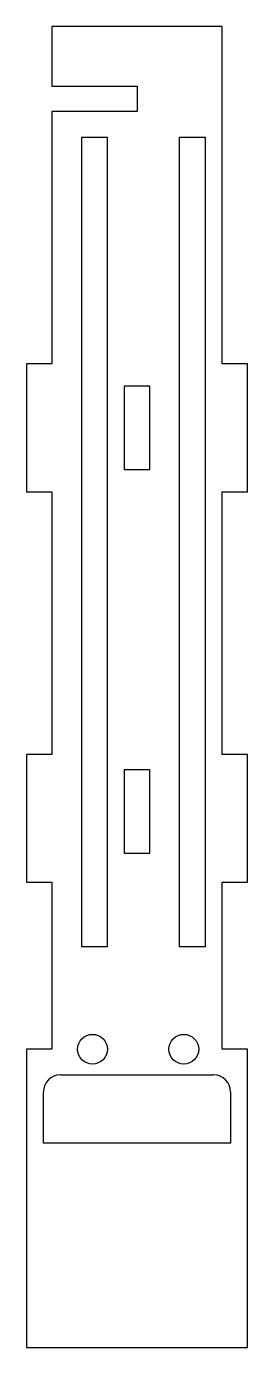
# Model space of a CAD drawing. Header units: millimetres. Extents: x -13 to 13, y -95 to 60.
import ezdxf

# ---------------------------------------------------------------- set-up
doc = ezdxf.new("R2010")
doc.units = ezdxf.units.MM

msp = doc.modelspace()

# ---------------------------------------------------------------- linework, layer by layer
at = {"color": 7, "linetype": 'Continuous', "lineweight": 25}
for p, q in [((-10, 60), (-10, 53)), ((10, 60), (-10, 60)), ((10, 20.4), (10, 60)), ((-10, 53), (0, 53)), ((0, 53), (0, 50)), ((-10, 50), (-10, 20.4)), ((0, 50), (-10, 50)), ((-6.5, 47), (-3.5, 47)), ((-6.5, -48), (-6.5, 47)), ((-3.5, 47), (-3.5, -48)), ((5, -48), (5, 47)), ((5, 47), (8, 47)), ((8, 47), (8, -48)), ((-13, 20.4), (-13, 5.4)), ((-10, 20.4), (-13, 20.4)), ((13, 20.4), (10, 20.4)), ((13, 5.4), (13, 20.4)), ((-1.5, 17.8), (-1.5, 8)), ((1.5, 17.8), (-1.5, 17.8)), ((1.5, 8), (1.5, 17.8)), ((-1.5, 8), (1.5, 8)), ((-13, 5.4), (-10, 5.4)), ((-10, 5.4), (-10, -25.4)), ((10, 5.4), (13, 5.4)), ((10, -25.4), (10, 5.4)), ((-13, -25.4), (-13, -40.4)), ((-10, -25.4), (-13, -25.4)), ((13, -25.4), (10, -25.4)), ((13, -40.4), (13, -25.4)), ((-1.5, -27.2), (-1.5, -37)), ((1.5, -27.2), (-1.5, -27.2)), ((1.5, -37), (1.5, -27.2)), ((-1.5, -37), (1.5, -37)), ((-13, -40.4), (-10, -40.4)), ((-10, -40.4), (-10, -60)), ((10, -40.4), (13, -40.4)), ((10, -60), (10, -40.4)), ((-3.5, -48), (-6.5, -48)), ((8, -48), (5, -48)), ((-10, -60), (-13, -60)), ((-13, -60), (-13, -95)), ((13, -60), (10, -60)), ((13, -95), (13, -60)), ((-9, -63), (9, -63)), ((-11, -71), (-11, -65)), ((11, -65), (11, -71)), ((11, -71), (-11, -71)), ((-13, -95), (13, -95))]:
    msp.add_line(p, q, dxfattribs=at)
for centre in [(-5.23, -60), (5.5, -60)]:
    msp.add_circle(centre, 1.75, dxfattribs=at)
for centre, start, end in [((-9, -65), 90, 180), ((9, -65), 0, 90)]:
    msp.add_arc(centre, 2, start, end, dxfattribs=at)

doc.saveas('drawing.dxf')
